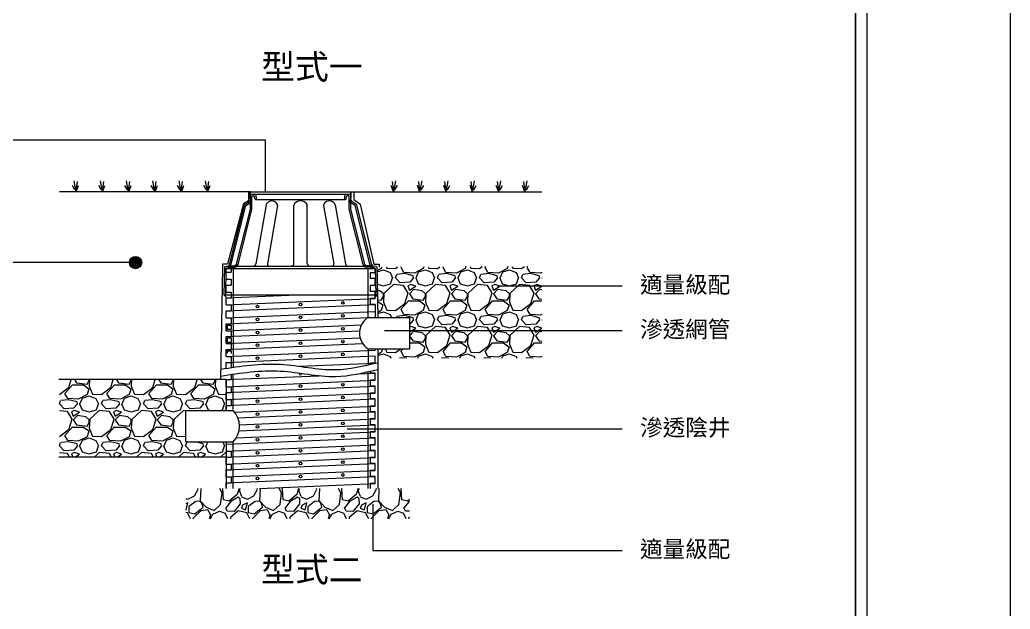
# Model space of a CAD drawing. Header units: millimetres. Extents: x 4229 to 8429, y -1187 to 1783.
# Drawn here: x 7232 to 8429, y 76 to 788 of the extents above; entities that cross this region are included whole.
import ezdxf

# ---------------------------------------------------------------- set-up
doc = ezdxf.new("R2010")
doc.units = ezdxf.units.MM
doc.layers.add('0-HATCH', color=7, linetype='Continuous')
doc.styles.add('微軟正黑體-20', font='Microsoft JhengHei.ttf', dxfattribs={"height": 20})
doc.styles.add('微軟正黑體-30', font='Microsoft JhengHei.ttf', dxfattribs={"height": 30})

msp = doc.modelspace()

# ---------------------------------------------------------------- hatches: boundary and pattern name
at = {"lineweight": 5}
h = msp.add_hatch(color=256, dxfattribs=at)
h.dxf.hatch_style = 1
h.paths.add_polyline_path([(7478.2, 455.9), (7480.9, 455.9), (7480.9, 453.2)])
h = msp.add_hatch(color=256, dxfattribs=at)
h.dxf.hatch_style = 1
h.paths.add_polyline_path([(7661.3, 455.9), (7661.3, 453.2), (7664, 455.9)])
at = {"layer": '0-HATCH', "lineweight": 5}
h = msp.add_hatch(color=256, dxfattribs=at)
h.dxf.hatch_style = 1
h.paths.add_polyline_path([(7364.2, 494.9, 1), (7379, 494.9, 1)])
h = msp.add_hatch(dxfattribs=at)
h.set_pattern_fill('GRAVEL', color=256, scale=2)
h.set_pattern_definition([(228.01279, (36.576, 18.945), (-406.4, -457.2), [6.83443, -676.60967]), (184.96974, (32.004, 13.865), (609.59999976, 50.8000029), [11.7281, -1161.08098]), (132.510447, (20.32, 12.849), (508.0000002, -558.7999998), [8.26963, -818.69446]), (267.27369, (0.508, 0.149), (50.8000001, 1016), [10.6801, -1057.32875]), (292.833654, (0, -10.519), (-254, 609.6), [10.47267, -1036.79615]), (357.27369, (4.064, -20.171), (-1016, 50.8000001), [10.6801, -1057.32875]), (37.69424, (14.732, -20.679), (-660.39999997, -508.00000004), [14.12387, -1398.2623]), (72.255328, (25.908, -12.043), (355.6000001, 1117.59999997), [13.3344, -1320.10513]), (121.429566, (29.972, 0.657), (-406.40000006, 660.4), [10.71626, -1060.9109]), (175.23636, (24.384, 9.801), (558.8, -50.8), [12.23427, -599.47874]), (222.397438, (12.192, 10.817), (-609.59999998, -558.80000002), [15.82156, -1566.33545]), (138.814075, (50.8, -0.359), (-355.6, 304.8), [5.4001, -534.61132]), (171.469234, (46.736, 3.197), (660.4, -101.5999999), [10.27364, -1017.09278]), (225, (36.576, 4.72), (-7e-15, -50.8), [7.1842, -64.65786]), (203.19859, (33.02, 10.817), (254, 101.6), [3.86883, -383.01245]), (291.80141, (29.464, 9.293), (-50.8, 152.4), [5.4713, -268.09506]), (30.96376, (31.496, 4.213), (152.4, 101.6), [8.8864, -287.32596]), (161.56505, (39.116, 8.785), (101.6, -50.8), [6.42574, -154.21796]), (16.38954, (0, 9.293), (508, 152.4), [9.00176, -891.17653]), (70.346176, (8.636, 11.833), (-203.2, -558.8), [7.55198, -747.6443]), (293.19859, (39.116, 18.945), (-101.6, 254), [7.7376, -379.14367]), (343.61046, (42.164, 11.833), (-508, 152.4), [9.00176, -891.17653]), (339.443955, (0, -22.203), (-254, 101.6), [8.6807, -425.3547]), (294.77514, (8.128, -25.251), (-254.0000003, 558.7999999), [7.27344, -720.07187]), (66.80141, (39.624, -31.855), (101.6, 254), [7.7376, -379.14367]), (17.354025, (42.672, -24.743), (-660.4, -203.2), [8.51565, -843.04752]), (69.443955, (14.732, -31.855), (-101.6, -254), [4.34035, -429.69504]), (101.30993, (36.576, -31.855), (-50.8, 203.2), [2.5903, -256.4399]), (165.96376, (36.068, -29.315), (152.4, -50.8), [10.47267, -198.9811]), (186.009006, (25.908, -26.775), (508, 50.8), [9.70534, -960.8273]), (303.69007, (31.496, -0.359), (-50.8, 101.6), [7.32648, -175.83553]), (353.157227, (35.56, -6.455), (863.6, -101.59999995), [12.79114, -1266.32018]), (60.945396, (48.26, -7.979), (-203.2, -355.6), [5.23016, -517.78785]), (90, (50.8, -3.407), (-50.8, 50.8), [3.048, -47.752]), (120.256437, (24.892, -25.251), (203.2, -355.6), [7.05734, -698.67882]), (48.01279, (21.336, -19.155), (406.4, 457.2), [13.66886, -669.77524]), (0, (30.48, -8.995), (50.8, 50.8), [13.208, -37.592]), (325.304846, (43.688, -8.995), (508.0000002, -355.5999997), [8.0322, -795.18633]), (254.0546, (50.292, -13.567), (-50.8, -203.2), [7.39658, -362.433]), (207.645975, (48.26, -20.679), (-965.20000004, -507.99999993), [12.0429, -1192.2493]), (175.42608, (37.592, -26.267), (-660.4, 50.8), [12.7406, -1261.31693])])
h.paths.add_polyline_path([(7862.8, 490.5), (7663.2, 489.5), (7664, 455.9), (7664.6, 428.7), (7702.8, 428.7), (7702.8, 390.6), (7664.4, 390.6), (7664.4, 379.3), (7664.5, 379.3), (7862.8, 379.3)])
h.paths.add_polyline_path([(7432.5, 316.1), (7480.9, 316.1), (7480.9, 353.4), (7279.4, 353.4), (7279.4, 259.8), (7480.9, 259.8), (7480.9, 278), (7432.5, 278)])
h = msp.add_hatch(dxfattribs=at)
h.set_pattern_fill('GRAVEL', color=256, scale=2, angle=45)
h.set_pattern_definition([(273.01279, (-10.058, 29.929), (35.9210244, -610.6574162), [6.83443, -676.60967]), (229.96974, (-9.6987, 23.1042), (395.1312671, 466.9733202), [11.7281, -1161.08098]), (177.510447, (-17.242, 14.124), (754.3415142, -35.9210242), [8.26963, -818.69446]), (312.27369, (-22.271, -8.8656), (-682.4994651, 754.34151424), [10.6801, -1057.32875]), (337.833654, (-15.0868, -16.7682), (-610.65741624, 251.4471714), [10.47267, -1036.79615]), (42.27369, (-5.3882, -20.7195), (-754.34151424, -682.4994651), [10.6801, -1057.32875]), (82.69424, (2.5145, -13.5353), (-107.7630734, -826.18356314), [14.12387, -1398.2623]), (117.255328, (4.3105, 0.474), (-538.81536718, 1041.7097101), [13.3344, -1320.10513]), (166.429566, (-1.796, 12.3278), (-754.3415142, 179.60512236), [10.71626, -1060.9109]), (220.23636, (-12.213, 14.8423), (431.0522939, 359.2102448), [12.23427, -599.47874]), (267.397438, (-21.5526, 6.9397), (-35.92102446, -826.18356314), [15.82156, -1566.33545]), (183.814075, (13.65, 26.337), (-466.9733183, -35.9210245), [5.4001, -534.61132]), (216.469234, (8.2618, 25.9778), (538.8153672, 395.1312694), [10.27364, -1017.09278]), (270, (0, 19.87), (35.92102, -35.92102), [7.1842, -64.65786]), (248.19859, (-6.825, 21.667), (107.7630735, 251.4471714), [3.86883, -383.01245]), (336.80141, (-8.262, 18.075), (-143.684098, 71.842049), [5.4713, -268.09506]), (75.96376, (-3.233, 15.92), (35.921024, 179.605122), [8.8864, -287.32596]), (206.56505, (-1.078, 24.541), (107.763073, 35.921024), [6.42574, -154.21796]), (61.38954, (-29.096, -2.759), (251.4471714, 466.9733183), [9.00176, -891.17653]), (115.346176, (-24.7855, 5.1436), (251.4471714, -538.8153673), [7.55198, -747.6443]), (338.19859, (-8.262, 31.725), (-251.4471714, 107.7630735), [7.7376, -379.14367]), (28.61046, (-1.0776, 28.8515), (-466.9733183, -251.4471714), [9.00176, -891.17653]), (24.443955, (-6.825, -25.03), (-251.4471714, -107.7630735), [8.6807, -425.3547]), (339.77514, (1.0776, -21.438), (-574.7363919, 215.5261466), [7.27344, -720.07187]), (111.80141, (28.0184, -3.8366), (-107.7630735, 251.4471714), [7.7376, -379.14367]), (62.354025, (25.1447, 3.3476), (-323.2892203, -610.6574163), [8.51565, -843.04752]), (114.443955, (10.417, -21.438), (107.7630735, -251.4471714), [4.34035, -429.69504]), (146.30993, (25.863, -5.992), (-179.605122, 107.763073), [2.5903, -256.4399]), (210.96376, (23.708, -4.555), (143.684098, 71.842049), [10.47267, -198.9811]), (231.009006, (14.7276, -9.9432), (323.2892203, 395.1312693), [9.70534, -960.8273]), (348.69007, (0, 12.687), (-107.763073, 35.921024), [7.32648, -175.83553]), (38.157227, (7.1842, 11.2502), (682.49946517, 538.8153673), [12.79114, -1266.32018]), (105.945396, (17.242, 19.153), (107.7630734, -395.1312693), [5.23016, -517.78785]), (135, (15.805, 24.18), (-71.84205, 0), [3.048, -47.752]), (165.256437, (12.9316, -9.584), (395.1312693, -107.7630735), [7.05734, -698.67882]), (93.01279, (6.1066, -7.788), (-35.9210244, 610.6574162), [13.66886, -669.77524]), (45, (5.39, 5.86), (0, 71.84205), [13.208, -37.592]), (10.304846, (14.7276, 15.2015), (610.6574162, 107.7630738), [8.0322, -795.18633]), (299.0546, (22.63, 16.6384), (107.7630735, -179.6051224), [7.39658, -362.433]), (252.645975, (26.2223, 10.1726), (-323.28922043, -1041.70971), [12.0429, -1192.2493]), (220.42608, (22.6302, -1.3221), (-502.8943428, -431.0522938), [12.7406, -1261.31693])])
h.paths.add_polyline_path([(7702.8, 221.9), (7432.5, 221.9), (7432.5, 185.1), (7702.8, 185.1)])

# ---------------------------------------------------------------- linework, layer by layer
at = {"lineweight": 5}
for p, q in [((8429, 1782.5, 163.2), (8429, -1187.5, 163.2)), ((8241.9, 1583.7, 163.2), (8241.9, -795.5, 163.2)), ((8241.9, 1583.7, 326.4), (8241.9, -795.5, 326.4)), ((8241.9, -987.8, 326.4), (8241.9, 1583.7, 326.4)), ((7528.5, 643.1), (7219.9, 643.1)), ((7528.5, 580.6), (7528.5, 643.1)), ((7298.2, 583.1), (7295.2, 588.1)), ((7299.7, 580.1), (7297.2, 593.6)), ((7299.7, 580.6), (7301.2, 593.1)), ((7300.2, 581.1), (7302.7, 588.1)), ((7330, 583.1), (7327, 588.1)), ((7331.5, 580.1), (7329, 593.6)), ((7331.5, 580.6), (7333, 593.1)), ((7332, 581.1), (7334.5, 588.1)), ((7361.7, 583.1), (7358.7, 588.1)), ((7363.2, 580.1), (7360.7, 593.6)), ((7363.2, 580.6), (7364.7, 593.1)), ((7363.8, 581.1), (7366.2, 588.1)), ((7393.5, 583.1), (7390.5, 588.1)), ((7395, 580.1), (7392.5, 593.6)), ((7395, 580.6), (7396.5, 593.1)), ((7395.5, 581.1), (7398, 588.1)), ((7425.3, 583.1), (7422.3, 588.1)), ((7426.8, 580.1), (7424.3, 593.6)), ((7426.8, 580.6), (7428.3, 593.1)), ((7427.3, 581.1), (7429.8, 588.1)), ((7457.1, 583.1), (7454.1, 588.1)), ((7458.6, 580.1), (7456, 593.6)), ((7458.6, 580.6), (7460.1, 593.1)), ((7459.1, 581.1), (7461.6, 588.1)), ((7683.1, 581.1), (7680.6, 588.1)), ((7683.6, 580.6), (7682.1, 593.1)), ((7683.6, 580.1), (7686.1, 593.6)), ((7685.1, 583.1), (7688.1, 588.1)), ((7714.9, 581.1), (7712.4, 588.1)), ((7715.4, 580.6), (7713.9, 593.1)), ((7715.4, 580.1), (7717.9, 593.6)), ((7716.9, 583.1), (7719.9, 588.1)), ((7746.6, 581.1), (7744.1, 588.1)), ((7747.1, 580.6), (7745.6, 593.1)), ((7747.1, 580.1), (7749.6, 593.6)), ((7748.6, 583.1), (7751.6, 588.1)), ((7778.4, 581.1), (7775.9, 588.1)), ((7778.9, 580.6), (7777.4, 593.1)), ((7778.9, 580.1), (7781.4, 593.6)), ((7780.4, 583.1), (7783.4, 588.1)), ((7810.2, 581.1), (7807.7, 588.1)), ((7810.7, 580.6), (7809.2, 593.1)), ((7810.7, 580.1), (7813.2, 593.6)), ((7812.2, 583.1), (7815.2, 588.1)), ((7841.9, 581.1), (7839.4, 588.1)), ((7842.4, 580.6), (7841, 593.1)), ((7842.4, 580.1), (7845, 593.6)), ((7844, 583.1), (7846.9, 588.1)), ((7510.4, 580.6), (7279.4, 580.6)), ((7299.7, 580.6), (7299.2, 586.6)), ((7331.5, 580.6), (7331, 586.6)), ((7363.2, 580.6), (7362.7, 586.6)), ((7395, 580.6), (7394.5, 586.6)), ((7426.8, 580.6), (7426.3, 586.6)), ((7458.6, 580.6), (7458.1, 586.6)), ((7509.7, 572.5), (7509.7, 580.6)), ((7509.7, 580.6), (7632.4, 580.6)), ((7510.4, 559.7), (7510.4, 580.6)), ((7510.4, 577), (7510.4, 570.8)), ((7510.8, 577.5), (7631.3, 577.5)), ((7513.1, 575.6), (7514.7, 575.6)), ((7515.8, 572.1), (7515.5, 574.8)), ((7517.9, 571.4), (7517.2, 577.1)), ((7624.3, 571.4), (7624.9, 577.1)), ((7626.3, 572.1), (7626.6, 574.8)), ((7629, 575.6), (7627.4, 575.6)), ((7631.8, 559.7), (7631.8, 580.6)), ((7631.8, 580.6), (7862.8, 580.6)), ((7632.4, 572.5), (7632.4, 580.6)), ((7683.6, 580.6), (7684.1, 586.6)), ((7715.4, 580.6), (7715.9, 586.6)), ((7747.1, 580.6), (7747.6, 586.6)), ((7778.9, 580.6), (7779.4, 586.6)), ((7810.7, 580.6), (7811.2, 586.6)), ((7842.4, 580.6), (7842.9, 586.6)), ((7485, 492.4), (7503.2, 564.2)), ((7486.9, 491.9), (7505, 563.8)), ((7504.3, 565.7), (7509.2, 568.7)), ((7505.3, 564.1), (7510.2, 567)), ((7509.7, 572.5), (7510.4, 572.5)), ((7512.3, 559.5), (7512.3, 574.7)), ((7516.6, 571.4), (7625.5, 571.4)), ((7529.3, 564.6), (7516.9, 493.4)), ((7543.2, 563.9), (7531, 493.5)), ((7563, 493.9), (7563, 564.1)), ((7579.2, 493.9), (7579.2, 564.1)), ((7598.9, 563.9), (7611.2, 493.5)), ((7612.8, 564.6), (7625.2, 493.4)), ((7629.8, 559.5), (7629.8, 574.7)), ((7632.4, 572.5), (7631.8, 572.5)), ((7636.9, 564.1), (7631.9, 567)), ((7637.9, 565.7), (7633, 568.7)), ((7655.2, 491.9), (7637.1, 563.8)), ((7657.1, 492.4), (7639, 564.2)), ((7493.6, 493.1), (7510.4, 559.7)), ((7495.4, 492.7), (7512.3, 559.5)), ((7646.7, 492.7), (7629.8, 559.5)), ((7648.6, 493.1), (7631.8, 559.7)), ((7371.6, 494.9), (7219.9, 494.9)), ((7479.7, 490.3), (7491.4, 491.3)), ((7662.5, 490.3), (7650.7, 491.3)), ((7476.8, 489.5), (7474.1, 353.4)), ((7478.9, 489.5), (7478.2, 455.9)), ((7480.8, 487.7), (7480.1, 455.9)), ((7480.9, 487.8), (7661.3, 487.8)), ((7480.9, 474.9), (7480.9, 483.4)), ((7480.9, 483.4), (7487.1, 483.4)), ((7481.6, 488.5), (7491.6, 489.4)), ((7483.6, 490.7), (7658.6, 490.7)), ((7487.1, 487.8), (7487.1, 483.4)), ((7489.4, 487.8), (7489.4, 368.4)), ((7660.6, 488.5), (7650.5, 489.4)), ((7652.7, 428.7), (7652.7, 487.8)), ((7661.3, 482.7), (7655, 482.7)), ((7655, 482.7), (7655, 475.6)), ((7661.3, 482.7), (7661.3, 487.8)), ((7661.3, 487.7), (7662, 455.9)), ((7663.2, 489.5), (7664, 455.9)), ((7480.9, 474.9), (7487.1, 474.9)), ((7480.9, 459.3), (7480.9, 467.8)), ((7480.9, 467.8), (7487.1, 467.8)), ((7487.1, 474.9), (7487.1, 467.8)), ((7661.3, 475.6), (7655, 475.6)), ((7661.3, 467.1), (7655, 467.1)), ((7655, 467.1), (7655, 460)), ((7661.3, 467.1), (7661.3, 475.6)), ((7478.2, 455.9), (7664, 455.9)), ((7478.2, 455.9), (7480.9, 453.2)), ((7480.9, 459.3), (7487.1, 459.3)), ((7480.9, 452.2), (7566.7, 455.9)), ((7487.1, 459.3), (7487.1, 452.2)), ((7661.3, 460), (7655, 460)), ((7661.3, 451.5), (7661.3, 460)), ((7664, 455.9), (7661.3, 453.2)), ((7809.1, 466.7), (7959.9, 466.7)), ((7480.9, 443.7), (7480.9, 452.2)), ((7480.9, 452.2), (7487.1, 452.2)), ((7480.9, 443.7), (7661.3, 451.5)), ((7480.9, 436.6), (7661.3, 444.4)), ((7480.9, 443.7), (7487.1, 443.7)), ((7487.1, 443.7), (7487.1, 436.6)), ((7661.3, 451.5), (7655, 451.5)), ((7655, 451.5), (7655, 444.4)), ((7661.3, 444.4), (7655, 444.4)), ((7661.3, 444.4), (7661.3, 428.7)), ((7480.9, 428.1), (7480.9, 436.6)), ((7480.9, 436.6), (7487.1, 436.6)), ((7480.9, 428.1), (7661.3, 435.9)), ((7480.9, 421), (7652.3, 428.4)), ((7480.9, 428.1), (7487.1, 428.1)), ((7480.9, 412.5), (7480.9, 421)), ((7480.9, 421), (7487.1, 421)), ((7480.9, 412.5), (7644.6, 419.6)), ((7482.7, 419.4), (7487.1, 419.4)), ((7482.7, 414.1), (7482.7, 419.4)), ((7487.1, 428.1), (7487.1, 421)), ((7487.1, 419.4), (7487.1, 414.1)), ((7480.9, 412.5), (7487.1, 412.5)), ((7480.9, 405.4), (7642.5, 412.4)), ((7487.1, 414.1), (7482.7, 414.1)), ((7487.1, 412.5), (7487.1, 405.4)), ((7672.6, 412.9), (7959.8, 412.9)), ((7480.9, 396.9), (7480.9, 405.4)), ((7480.9, 405.4), (7487.1, 405.4)), ((7480.9, 396.9), (7643.1, 403.9)), ((7480.9, 389.8), (7646.3, 397)), ((7480.9, 396.9), (7487.1, 396.9)), ((7482.7, 403.8), (7487.1, 403.8)), ((7482.7, 398.5), (7482.7, 403.8)), ((7487.1, 398.5), (7482.7, 398.5)), ((7487.1, 403.8), (7487.1, 398.5)), ((7487.1, 396.9), (7487.1, 389.8)), ((7480.9, 381.3), (7480.9, 389.8)), ((7480.9, 389.8), (7487.1, 389.8)), ((7480.9, 381.3), (7661.3, 389.1)), ((7482.7, 385.3), (7482.7, 388.2)), ((7482.7, 388.2), (7487, 388.2)), ((7487, 388.2), (7487, 385.2)), ((7652.7, 390.6), (7652.7, 371)), ((7661.3, 390.6), (7661.3, 389.1)), ((7664.4, 390.6), (7664.4, 379.3)), ((7480.9, 374.2), (7661.3, 382)), ((7480.9, 381.3), (7487.1, 381.3)), ((7480.9, 367), (7480.9, 374.2)), ((7480.9, 374.2), (7487.1, 374.2)), ((7487.1, 381.3), (7487.1, 368)), ((7569.5, 369.6), (7661.3, 373.5)), ((7661.3, 373.5), (7655, 373.5)), ((7655, 373.5), (7655, 371.5)), ((7661.3, 373.5), (7661.3, 382)), ((7664.5, 379.3), (7664.5, 221.9)), ((7487.1, 359.8), (7487.1, 353.4)), ((7489.4, 317.4), (7489.4, 360.1)), ((7639.7, 360.3), (7661.3, 361.2)), ((7652.7, 221.9), (7652.7, 362.8)), ((7655, 363.3), (7655, 361.2)), ((7661.3, 361.2), (7655, 361.2)), ((7661.3, 352.7), (7661.3, 361.2)), ((7480.9, 353.4), (7278.6, 353.4)), ((7480.9, 353.4), (7593.2, 358.2)), ((7480.9, 344.9), (7480.9, 353.4)), ((7480.9, 353.4), (7487.1, 353.4)), ((7480.9, 344.9), (7661.3, 352.7)), ((7655, 352.7), (7655, 345.6)), ((7661.3, 352.7), (7655, 352.7)), ((7480.9, 337.8), (7661.3, 345.6)), ((7480.9, 344.9), (7487.1, 344.9)), ((7480.9, 329.3), (7480.9, 337.8)), ((7480.9, 337.8), (7487.1, 337.8)), ((7480.9, 329.3), (7661.3, 337.1)), ((7487.1, 344.9), (7487.1, 337.8)), ((7661.3, 345.6), (7655, 345.6)), ((7655, 337.1), (7655, 330)), ((7661.3, 337.1), (7655, 337.1)), ((7661.3, 337.1), (7661.3, 345.6)), ((7480.9, 322.2), (7661.3, 330)), ((7480.9, 329.3), (7487.1, 329.3)), ((7487.1, 329.3), (7487.1, 322.2)), ((7661.3, 330), (7655, 330)), ((7661.3, 321.5), (7661.3, 330)), ((7432.5, 316.1), (7489.4, 316.1)), ((7480.9, 322.2), (7487.1, 322.2)), ((7480.9, 316.1), (7480.9, 322.2)), ((7491, 314.2), (7661.3, 321.5)), ((7495.1, 307.2), (7661.3, 314.4)), ((7655, 321.5), (7655, 314.4)), ((7661.3, 321.5), (7655, 321.5)), ((7661.3, 314.4), (7655, 314.4)), ((7661.3, 305.9), (7661.3, 314.4)), ((7497, 298.8), (7661.3, 305.9)), ((7655, 305.9), (7655, 298.8)), ((7661.3, 305.9), (7655, 305.9)), ((7493.2, 283.1), (7661.3, 290.3)), ((7496.5, 291.7), (7661.3, 298.8)), ((7627.2, 293.9), (7959.9, 293.9)), ((7661.3, 298.8), (7655, 298.8)), ((7655, 290.3), (7655, 283.2)), ((7661.3, 290.3), (7655, 290.3)), ((7661.3, 290.3), (7661.3, 298.8)), ((7480.9, 275.4), (7661.3, 283.2)), ((7480.9, 275.4), (7480.9, 266.9)), ((7489.4, 221.9), (7489.4, 278)), ((7661.3, 283.2), (7655, 283.2)), ((7661.3, 274.7), (7661.3, 283.2)), ((7480.9, 266.9), (7661.3, 274.7)), ((7480.9, 259.8), (7661.3, 267.6)), ((7480.9, 266.9), (7487.1, 266.9)), ((7487.1, 266.9), (7487.1, 259.8)), ((7655, 274.7), (7655, 267.6)), ((7661.3, 274.7), (7655, 274.7)), ((7661.3, 267.6), (7655, 267.6)), ((7661.3, 259.1), (7661.3, 267.6)), ((7480.9, 259.8), (7278.6, 259.8)), ((7480.9, 251.3), (7480.9, 259.8)), ((7480.9, 259.8), (7487.1, 259.8)), ((7480.9, 251.3), (7661.3, 259.1)), ((7480.9, 244.2), (7661.3, 252)), ((7661.3, 259.1), (7655, 259.1)), ((7655, 259.1), (7655, 252)), ((7661.3, 252), (7655, 252)), ((7661.3, 243.6), (7661.3, 252)), ((7480.9, 251.3), (7487.1, 251.3)), ((7480.9, 235.8), (7480.9, 244.2)), ((7480.9, 244.2), (7487.1, 244.2)), ((7480.9, 235.8), (7661.3, 243.6)), ((7487.1, 251.3), (7487.1, 244.2)), ((7661.3, 243.6), (7655, 243.6)), ((7655, 243.6), (7655, 236.4)), ((7480.9, 228.7), (7661.3, 236.4)), ((7480.9, 235.8), (7487.1, 235.8)), ((7480.9, 221.9), (7480.9, 228.7)), ((7480.9, 228.7), (7487.1, 228.7)), ((7487.1, 235.8), (7487.1, 228.7)), ((7521.3, 221.9), (7661.3, 228)), ((7661.3, 236.4), (7655, 236.4)), ((7655, 228), (7655, 221.9)), ((7661.3, 228), (7655, 228)), ((7661.3, 228), (7661.3, 236.4)), ((7658.3, 202.7), (7658.3, 147)), ((7658.3, 147), (7959.9, 147))]:
    msp.add_line(p, q, dxfattribs=at)
at = {"color": 4, "lineweight": 5}
msp.add_line((8256.2, -1002, 326.4), (8256.2, 1597.9, 326.4), dxfattribs=at)
at = {"linetype": 'Continuous', "lineweight": 5}
for p, q in [((7652.7, 428.7), (7702.8, 428.7)), ((7702.8, 428.7), (7702.8, 390.6)), ((7652.7, 390.6), (7702.8, 390.6)), ((7432.5, 278), (7432.5, 316.1)), ((7432.5, 278), (7489.4, 278))]:
    msp.add_line(p, q, dxfattribs=at)
at = {"lineweight": 5}
for points in [[(7508.2, 580.6), (7508.2, 569.7), (7502.1, 565.8), (7482.7, 493), (7476.8, 493), (7476.8, 489.5)], [(7635.6, 580.6), (7635.6, 571.3), (7643.2, 565.4), (7659.5, 493), (7666, 493), (7666, 489.5)], [(7663.2, 489.7), (7664.6, 428.7)], [(7480.9, 353.4), (7480.9, 316.1)], [(7480.9, 278), (7480.9, 221.9)]]:
    msp.add_lwpolyline(points, dxfattribs=at)
for centre, radius in [((7371.6, 494.9), 7.38), ((7519, 441.7), 1.62), ((7571, 444.3), 1.62), ((7622.2, 446.1), 1.62), ((7622.2, 430.5), 1.62), ((7519, 426.1), 1.62), ((7571, 428.7), 1.62), ((7519, 410.5), 1.62), ((7571, 413.1), 1.62), ((7622.2, 414.9), 1.62), ((7519, 395), 1.62), ((7571, 397.5), 1.62), ((7622.2, 399.3), 1.62), ((7571, 381.9), 1.62), ((7622.2, 383.7), 1.62), ((7519, 379.4), 1.62), ((7519, 358.5), 1.62), ((7622.2, 347.3), 1.62), ((7519, 342.9), 1.62), ((7571, 345.5), 1.62), ((7519, 327.3), 1.62), ((7571, 329.9), 1.62), ((7622.2, 331.7), 1.62), ((7519, 311.7), 1.62), ((7571, 314.3), 1.62), ((7622.2, 316.1), 1.62), ((7571, 298.7), 1.62), ((7622.2, 300.5), 1.62), ((7519, 296.2), 1.62), ((7519, 280.6), 1.62), ((7571, 283.1), 1.62), ((7622.2, 284.9), 1.62), ((7519, 265), 1.62), ((7571, 267.5), 1.62), ((7622.2, 269.3), 1.62), ((7571, 251.9), 1.62), ((7622.2, 253.7), 1.62), ((7519, 249.4), 1.62), ((7622.2, 238.1), 1.62), ((7519, 233.8), 1.62), ((7571, 236.3), 1.62)]:
    msp.add_circle(centre, radius, dxfattribs=at)
for centre, radius, start, end in [((7510.8, 577), 0.485, 90, 180), ((7513.1, 574.7), 0.808, 90, 180), ((7514.7, 574.7), 0.808, 6.5819, 90), ((7516.7, 577), 0.485, 6.5819, 90), ((7625.4, 577), 0.485, 90, 173.4181), ((7627.4, 574.7), 0.808, 90, 173.4181), ((7629, 574.7), 0.808, 0, 90), ((7631.3, 577), 0.485, 0, 90), ((7505.5, 563.6), 2.43, 121.2262, 165.8436), ((7505.5, 563.6), 0.485, 121.2262, 165.8436), ((7507.9, 570.8), 2.43, 301.2262, 0), ((7507.9, 570.8), 4.37, 301.2262, 0), ((7516.6, 572.2), 0.808, 186.5819, 270), ((7532.5, 564.1), 3.23, 146.635, 170.1322), ((7536.4, 561.5), 7.92, 39.8813, 146.635), ((7540, 564.5), 3.23, 350.1322, 39.8813), ((7566.2, 564.1), 3.23, 137.0635, 180), ((7571.1, 559.6), 9.86, 42.9365, 137.0635), ((7575.9, 564.1), 3.23, 0, 42.9365), ((7602.1, 564.5), 3.23, 140.1187, 189.8678), ((7605.7, 561.5), 7.92, 33.365, 140.1187), ((7609.6, 564.1), 3.23, 9.8678, 33.365), ((7625.5, 572.2), 0.808, 270, 353.4181), ((7634.2, 570.8), 4.37, 180, 238.7738), ((7634.2, 570.8), 2.43, 180, 238.7738), ((7636.6, 563.6), 0.485, 14.1564, 58.7738), ((7636.6, 563.6), 2.43, 14.1564, 58.7738), ((7482.7, 493), 2.43, 275.2101, 345.8436), ((7482.7, 493), 4.37, 275.2101, 345.8436), ((7491.2, 493.7), 2.43, 275.2101, 345.8436), ((7491.2, 493.7), 4.37, 275.2101, 345.8436), ((7513.8, 493.9), 3.23, 270, 350.1322), ((7533.4, 493.1), 2.43, 170.1322, 270), ((7559.8, 493.9), 3.23, 270, 0), ((7582.4, 493.9), 3.23, 180, 270), ((7608.8, 493.1), 2.43, 270, 9.8678), ((7628.4, 493.9), 3.23, 189.8678, 270), ((7650.9, 493.7), 4.37, 194.1564, 264.7899), ((7650.9, 493.7), 2.43, 194.1564, 264.7899), ((7659.5, 493), 4.37, 194.1564, 264.7899), ((7659.5, 493), 2.43, 194.1564, 264.7899), ((7479.7, 489.4), 0.808, 95.2101, 178.7111), ((7481.6, 487.7), 0.808, 95.2101, 178.7111), ((7660.5, 487.7), 0.808, 1.2889, 84.7899), ((7662.4, 489.4), 0.808, 1.2889, 84.7899), ((7571, 361), 1.62, 169.4282, 354.8115)]:
    msp.add_arc(centre, radius, start, end, dxfattribs=at)
at = {"linetype": 'Continuous', "lineweight": 5}
for centre, radius, start, end in [((7665, 409.7), 22.7, 122.8838, 237.1162), ((7469.4, 297.1), 27.7, 316.493, 43.507)]:
    msp.add_arc(centre, radius, start, end, dxfattribs=at)
at = {"lineweight": 5}
for points in [[(7474.5, 366), (7546.7, 372), (7613.3, 365.5), (7664, 373.8)], [(7474.5, 357.8), (7546.7, 363.8), (7613.3, 357.3), (7664, 365.6)]]:
    msp.add_spline(points, degree=3, dxfattribs=at)

# ---------------------------------------------------------------- texts
at = {"lineweight": 5, "style": '微軟正黑體-30'}
for s, p in [('型式一', (7523.3, 716.7)), ('型式二', (7523.3, 108.9))]:
    msp.add_text(s, height=30, dxfattribs=at).set_placement(p)
at = {"lineweight": 5, "char_height": 20, "width": 104.254, "attachment_point": 5, "style": '微軟正黑體-20'}
for s, insert in [('\\pxql;適量級配', (8033.6, 467.1)), ('\\pxql;滲透網管', (8033.6, 413.3)), ('\\pxql;滲透陰井', (8033.7, 294.3)), ('\\pxql;適量級配', (8033.6, 147.4))]:
    msp.add_mtext(s, dxfattribs=dict(at, insert=insert))

doc.saveas('drawing.dxf')
